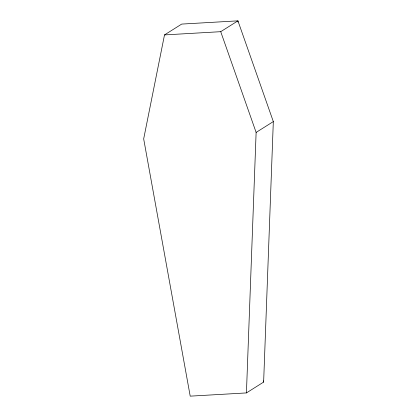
<?xml version="1.0" encoding="UTF-8"?>
<svg xmlns="http://www.w3.org/2000/svg" width="417" height="417" viewBox="0 0 417 417"><rect width="100%" height="100%" fill="white"/><g stroke="black" fill="none" stroke-linecap="round" stroke-linejoin="round"><path stroke-width="0.63" d="M246.431 392.918L256.121 132.424L220.723 31.682L164.501 34.919L143.677 138.892L190.209 396.15L246.431 392.918L263.633 382.081L273.323 121.592L237.93 20.85L181.708 24.082L164.501 34.919M220.723 31.682L237.93 20.85L238.008 22.059M256.121 132.424L273.323 121.592M263.393 380.846L263.633 382.081"/></g></svg>
